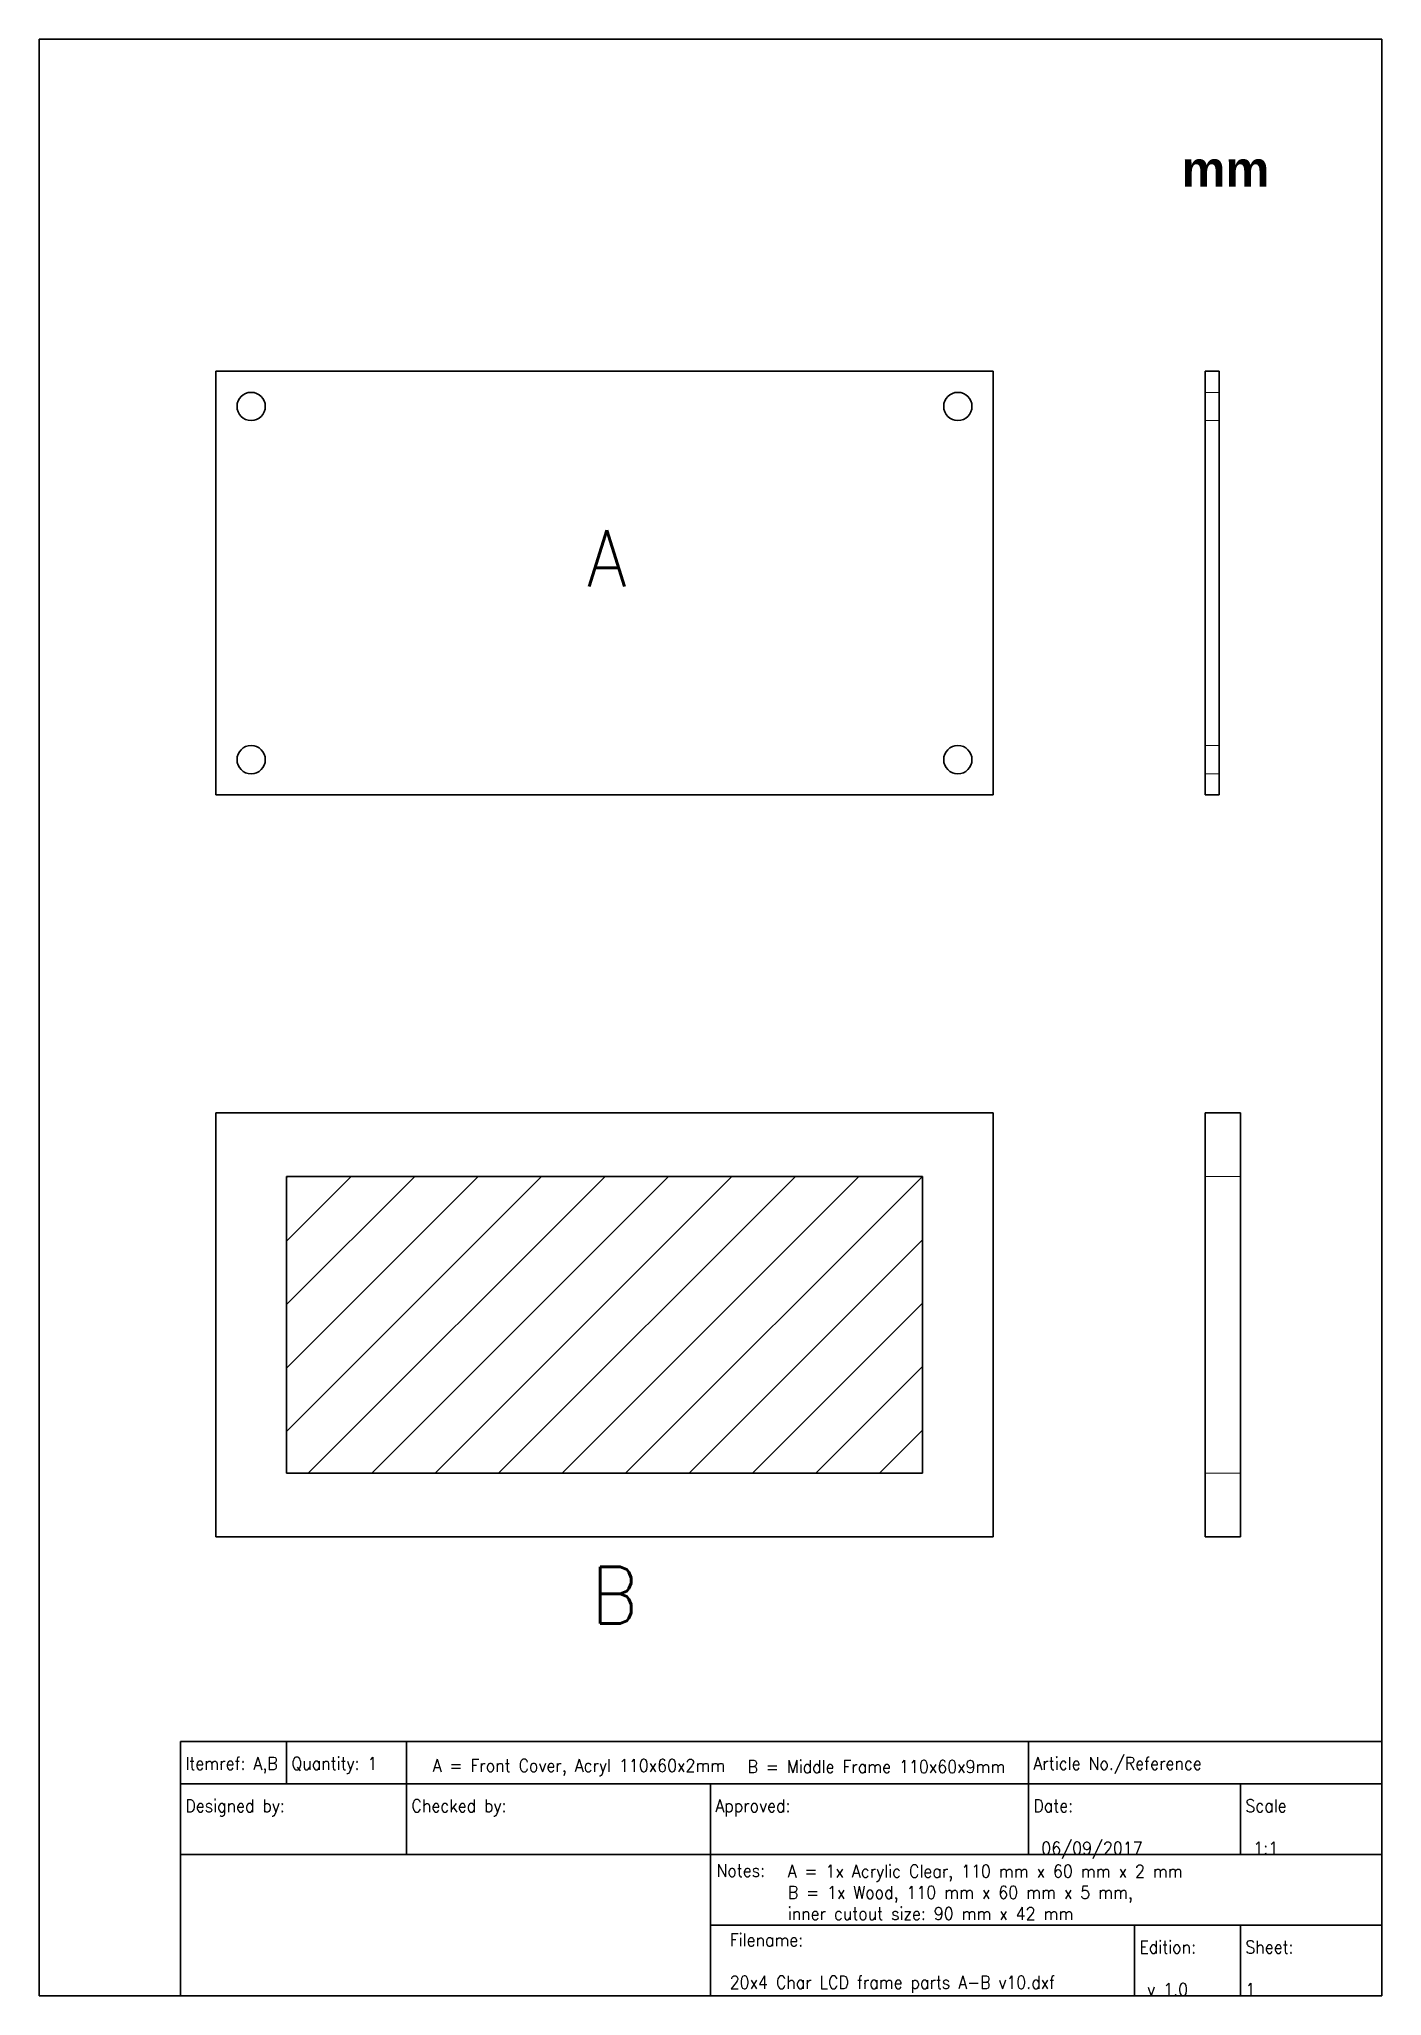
# Model space of a CAD drawing. Header units: millimetres. Extents: x 10 to 200, y 10 to 287.
import ezdxf

# ---------------------------------------------------------------- set-up
doc = ezdxf.new("R2010")
doc.units = ezdxf.units.MM
doc.linetypes.add('ACAD_ISO04W100', pattern=[30, 24, -3, 0, -3])
doc.layers.get('0').update_dxf_attribs({"color": 18, "lineweight": 25, "true_color": 0x000000})
for name, color, linetype, lineweight, true_color in [('0 ... Background', 18, 'Continuous', 35, 0x000000), ('0 ... Base', 18, 'Continuous', 35, 0x000000), ('0 ... Construction', 18, 'ACAD_ISO04W100', 9, 0x000000), ('0 ... Cut', 18, 'Continuous', 35, 0x000000), ('0 ... Numbering', 18, 'Continuous', 70, 0x000000)]:
    doc.layers.add(name, color=color, linetype=linetype, lineweight=lineweight, true_color=true_color)
doc.styles.add('textstyle11', font='Standard')
doc.styles.add('textstyle12', font='Standard')
doc.styles.add('textstyle13', font='Standard')
doc.styles.add('textstyle14', font='Standard')
doc.styles.add('textstyle15', font='Standard')
doc.styles.add('textstyle16', font='Standard')
doc.styles.add('textstyle17', font='Standard')
doc.styles.add('textstyle18', font='Standard')
doc.styles.add('textstyle19', font='Standard')
doc.styles.add('textstyle20', font='Standard')
doc.styles.add('textstyle21', font='Standard')
doc.styles.add('textstyle22', font='Standard')
doc.styles.add('textstyle23', font='Standard')
doc.styles.add('textstyle24', font='Standard')
doc.styles.add('textstyle25', font='Standard')
doc.styles.add('textstyle26', font='')
doc.styles.add('textstyle27', font='Standard')
doc.styles.add('textstyle28', font='Standard')
doc.styles.get('textstyle26').set_extended_font_data('Arial', bold=True)

msp = doc.modelspace()

# ---------------------------------------------------------------- hatches: boundary and pattern name
h = msp.add_hatch()
h.set_pattern_fill('ANSI31', color=256, scale=2, style=0, pattern_type=0)
h.paths.add_polyline_path([(135, 126), (45, 126), (45, 84), (135, 84)], flags=0)

# ---------------------------------------------------------------- linework, layer by layer
at = {"layer": '0 ... Background', "linetype": 'Continuous'}
for p, q in [((200, 287), (10, 287)), ((10, 287), (10, 10)), ((200, 10), (200, 287)), ((30, 46), (200, 46)), ((30, 40), (30, 46)), ((45, 40), (45, 46)), ((62, 40), (62, 46)), ((150, 40), (150, 46)), ((30, 40), (200, 40)), ((30, 10), (30, 40)), ((62, 30), (62, 40)), ((105, 30), (105, 40)), ((150, 30), (150, 40)), ((180, 30), (180, 40)), ((30, 30), (200, 30)), ((105, 10), (105, 30)), ((105, 20), (200, 20)), ((165, 10), (165, 20)), ((180, 10), (180, 20)), ((105, 10), (105, 15)), ((10, 10), (200, 10))]:
    msp.add_line(p, q, dxfattribs=at)
at = {"layer": '0 ... Base'}
for p, q in [((35, 180), (35, 240)), ((145, 240), (35, 240)), ((145, 240), (145, 180)), ((175, 240), (175, 180)), ((175, 240), (177, 240)), ((177, 240), (177, 180)), ((145, 180), (35, 180)), ((175, 180), (177, 180)), ((35, 75), (35, 135)), ((145, 135), (35, 135)), ((145, 135), (145, 75)), ((175, 135), (175, 75)), ((175, 135), (180, 135)), ((180, 135), (180, 75)), ((45, 84), (45, 126)), ((135, 126), (45, 126)), ((135, 84), (135, 126)), ((135, 84), (45, 84)), ((145, 75), (35, 75)), ((175, 75), (180, 75))]:
    msp.add_line(p, q, dxfattribs=at)
at = {"layer": '0 ... Construction'}
for p, q in [((175, 237), (177, 237)), ((177, 233), (175, 233)), ((177, 187), (175, 187)), ((177, 183), (175, 183)), ((175, 126), (180, 126)), ((175, 84), (180, 84))]:
    msp.add_line(p, q, dxfattribs=at)
at = {"layer": '0 ... Cut'}
for centre in [(40, 235), (140, 235), (40, 185), (140, 185)]:
    msp.add_circle(centre, 2, dxfattribs=at)

# ---------------------------------------------------------------- texts
at = {"layer": '0 ... Background', "linetype": 'Continuous', "lineweight": 25, "char_height": 1.8}
for s, insert, width, attachment_point, style in [('Itemref: A,B', (30.69, 43.81), 100, 1, 'textstyle11'), ('Quantity: 1', (45.69, 43.81), 100, 1, 'textstyle12'), ('A = Front Cover, Acryl 110x60x2mm', (65.68, 41.11), 100, 7, 'textstyle14'), ('B = Middle Frame 110x60x9mm', (110.24, 41.55), 100, 7, 'textstyle13'), ('Article No./Reference', (150.69, 43.81), 100, 1, 'textstyle15'), ('Designed by:', (30.69, 37.81), 100, 1, 'textstyle16'), ('Checked by:', (62.69, 37.81), 100, 1, 'textstyle17'), ('Approved:\\P\\P', (105.69, 37.81), 100, 1, 'textstyle18'), ('Date:\\P\\P 06/09/2017', (150.69, 37.81), 100, 1, 'textstyle20'), ('Scale\\P\\P 1:1', (180.69, 37.81), 100, 1, 'textstyle21'), ('Notes:', (105.84, 28.65), 200, 1, 'textstyle25'), ('A = 1x Acrylic Clear, 110 mm x 60 mm x 2 mm\\PB = 1x Wood, 110 mm x 60 mm x 5 mm,\\Pinner cutout size: 90 mm x 42 mm', (115.93, 28.55), 200, 1, 'textstyle24'), ('Filename:\\P\\P20x4 Char LCD frame parts A-B v10.dxf', (107.72, 18.82), 100, 1, 'textstyle19'), ('Edition:\\P\\P v 1.0', (165.69, 17.81), 100, 1, 'textstyle22'), ('Sheet:\\P\\P1', (180.69, 17.81), 100, 1, 'textstyle23')]:
    msp.add_mtext(s, dxfattribs=dict(at, insert=insert, width=width, attachment_point=attachment_point, style=style))
at = {"layer": '0 ... Numbering', "attachment_point": 1}
for s, insert, char_height, style in [('mm', (171.66, 271.13), 5, 'textstyle26'), ('A', (87.5, 217.5), 8, 'textstyle27'), ('B', (88.15, 70.72), 8, 'textstyle28')]:
    msp.add_mtext(s, dxfattribs=dict(at, insert=insert, char_height=char_height, style=style))

doc.saveas('drawing.dxf')
